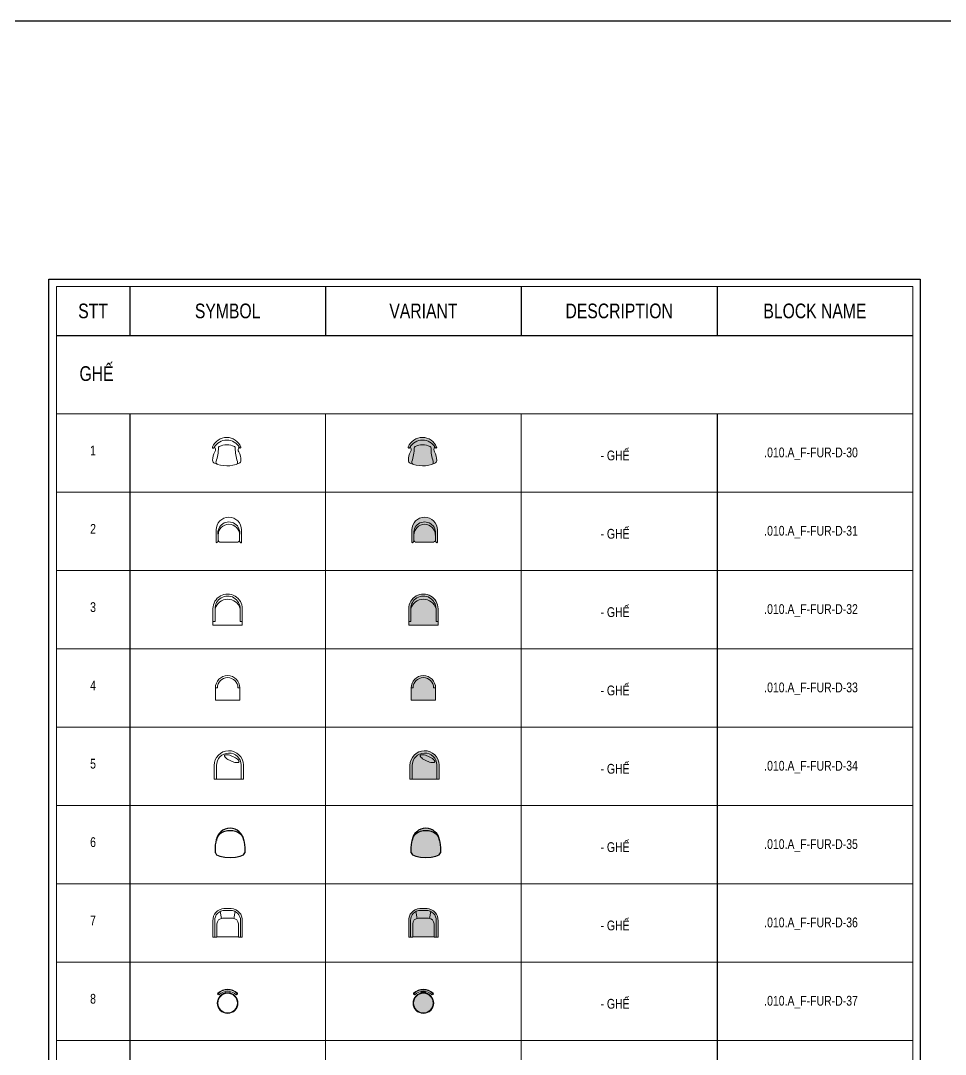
# Model space of a CAD drawing. Header units: millimetres. Extents: x 21129 to 2803301, y -510327 to 166837.
# Drawn here: x 300146 to 319040, y -190276 to -169163 of the extents above; entities that cross this region are included whole.
import ezdxf
from ezdxf.enums import TextEntityAlignment as Align

# ---------------------------------------------------------------- set-up
doc = ezdxf.new("R2010")
doc.units = ezdxf.units.MM
for name, color, linetype in [('....01_TNT_A_DRAWING', 7, 'Continuous'), ('....10_TNT_A_COTE', 14, 'Continuous'), ('....20_TNT_N_TEXT', 9, 'Continuous')]:
    doc.layers.add(name, color=color, linetype=linetype)
for name, color, linetype, lineweight, transparency in [('....03_TNT_A_THIN', 251, 'Continuous', 13, 0.5), ('...10_TNT_LINE_HATCH', 250, 'Continuous', 0, 0.5), ('...8_TNT_LINE_FUNITURE', 27, 'Continuous', 0, 0.5)]:
    doc.layers.add(name, color=color, linetype=linetype, lineweight=lineweight, transparency=transparency)
doc.layers.add('....12_TNT_F_FURNITURE', color=27, linetype='Continuous', transparency=0.5)
doc.styles.add('.TNT_A_TXT_3_NOTE', font='uromans.shx', dxfattribs={"width": 0.8})

# ---------------------------------------------------------------- blocks, each defined once
blk = doc.blocks.new('.TNT_Z_F-FUR-D-31')
at = {"layer": '...8_TNT_LINE_FUNITURE'}
for p, q in [((-219, -87), (-219, -201)), ((219, -87), (219, -202))]:
    blk.add_line(p, q, dxfattribs=at)
blk.add_lwpolyline([(182, -229, 0.350781), (219, -202, 0.319161), (248, -243, 0.464293), (260, -233), (260, 17, 1), (-260, 17), (-261, -233, 0.604781), (-244, -241, 0.291077), (-219, -201, 0.350781), (-183, -229)], format="xyb", close=True, dxfattribs=at)
for centre, radius, start, end in [((0, -42), 223, 348.3158, 191.6393), ((0, -87), 219, 359.9776, 179.9776)]:
    blk.add_arc(centre, radius, start, end, dxfattribs=at)
blk = doc.blocks.new('.TNT_Z_F-FUR-D-30')
at = {"layer": '...8_TNT_LINE_FUNITURE'}
blk.add_lwpolyline([(-251, -223, -0.299578), (-289, -164, -0.127803), (-244, 10, 0.332979), (-251, 110, 0.014717), (-260, 95, -1), (-291, 110, -0.670733), (288, 108, -1), (261, 95, 0.012284), (254, 108, 0.332979), (246, 8, -0.127803), (290, -166, -0.299578), (251, -225, -0.208381)], format="xyb", close=True, dxfattribs=at)
for centre, radius, start, end in [((1, -47), 297, 28.7043, 151.3874), ((-998, 89), 827, 340.6872, 0.0739), ((-139, 90), 32.2, 115.4257, 180.0739), ((0, -202), 356, 64.1083, 115.4257), ((142, 89), 32.2, 359.4601, 64.1083), ((1001, 81), 827, 179.4601, 198.8467), ((-170, -201), 50.6, 160.606, 236.8876), ((170, -202), 50.6, 302.6463, 18.928)]:
    blk.add_arc(centre, radius, start, end, dxfattribs=at)
blk = doc.blocks.new('.TNT_Z_F-FUR-D-32')
at = {"layer": '...8_TNT_LINE_FUNITURE'}
for p, q in [((-300, -335), (-300, 2)), ((-258, -5), (-258, -261)), ((258, -261), (258, -1)), ((300, -1), (300, -335)), ((300, -335), (-300, -335)), ((-258, -261), (-298, -261)), ((298, -261), (258, -261))]:
    blk.add_line(p, q, dxfattribs=at)
for centre, radius, start, end in [((0, 0), 300, 359.6977, 179.7627), ((0, 0), 258, 359.7598, 181.0981), ((1, -74), 267, 15.747, 165.111)]:
    blk.add_arc(centre, radius, start, end, dxfattribs=at)
blk = doc.blocks.new('.TNT_Z_F-FUR-D-33')
at = {"layer": '...8_TNT_LINE_FUNITURE'}
for p, q in [((-210, 0), (-250, 0)), ((-250, -250), (-250, 0)), ((250, 0), (210, 0)), ((250, 0), (250, -250)), ((250, -250), (-250, -250))]:
    blk.add_line(p, q, dxfattribs=at)
for radius in [250, 210]:
    blk.add_arc((0, 0), radius, 0, 180, dxfattribs=at)
blk = doc.blocks.new('.TNT_Z_F-FUR-D-34')
at = {"layer": '...8_TNT_LINE_FUNITURE'}
for points in [[(-300, 18, -0.986704), (300, 30), (300, -264), (-300, -264)], [(-253, 18, -0.986287), (253, 29), (253, -264), (-253, -264)], [(41, 111, -0.032002), (-19, 143, -0.043331), (-60, 172, -0.085778), (-89, 207, -0.236079), (-90, 225, -0.236079), (-76, 236, -0.085778), (-31, 238, -0.043331), (18, 228, -0.03424), (77, 205, -0.032002), (137, 174, -0.043331), (178, 145, -0.085778), (207, 109, -0.236079), (207, 92, -0.236079), (194, 81, -0.085778), (149, 78, -0.043331), (100, 88, -0.03424)]]:
    blk.add_lwpolyline(points, format="xyb", close=True, dxfattribs=at)
blk = doc.blocks.new('.TNT_Z_F-FUR-D-35')
at = {"layer": '...8_TNT_LINE_FUNITURE', "linetype": 'ByBlock', "lineweight": -2}
blk.add_arc((0, 0), 282, 6.8732, 173.1283, dxfattribs=at)
for points in [[(-200, 175), (-100, 259), (100, 259), (200, 175)], [(-300, -221), (-300, -74), (-300, 92), (-200, 175)], [(200, 175), (300, 92), (300, -74), (300, -221)], [(-300, -221), (-300, -344), (300, -344), (300, -221)]]:
    blk.add_open_spline(points, degree=3, dxfattribs=at)
blk = doc.blocks.new('*U252')
at = {"layer": '...8_TNT_LINE_FUNITURE'}
for p, q in [((-154, 519), (-126, 377)), ((-75, 577), (75, 577)), ((-60, 539), (60, 539)), ((154, 519), (126, 377)), ((-300, 0), (-300, 331)), ((-262, 0), (-262, 332)), ((-219, 0), (-219, 265)), ((-104, 380), (104, 380)), ((219, 0), (219, 265)), ((262, 0), (262, 332)), ((300, 0), (300, 331)), ((219, 0), (-219, 0)), ((-294, -6), (-268, -6)), ((-219, -6), (-268, -6)), ((-219, -6), (-219, 0)), ((219, -6), (219, 0)), ((219, -6), (268, -6)), ((294, -6), (268, -6))]:
    blk.add_line(p, q, dxfattribs=at)
for centre, radius, start, end in [((-67, 344), 233, 91.9501, 183.2011), ((-67, 344), 195, 87.8671, 183.5013), ((67, 344), 195, 356.4987, 92.1329), ((67, 344), 233, 356.7989, 88.0499), ((-104, 265), 115, 90, 180), ((104, 265), 115, 360, 90), ((-294, 0), 6.38, 180, 270), ((-268, 0), 6.38, 270, 0), ((268, 0), 6.38, 180, 270), ((294, 0), 6.38, 270, 360)]:
    blk.add_arc(centre, radius, start, end, dxfattribs=at)
blk = doc.blocks.new('.TNT_Z_F-FUR-D-37')
at = {"layer": '...8_TNT_LINE_FUNITURE'}
for p, q in [((-53, 204), (-53, 236)), ((53, 204), (53, 236)), ((-198, 180), (-191, 173)), ((198, 180), (191, 173))]:
    blk.add_line(p, q, dxfattribs=at)
for radius in [211, 200]:
    blk.add_circle((0, 0), radius, dxfattribs=at)
for centre, radius, start, end in [((0, 0), 274, 42.4305, 137.5695), ((0, 0), 284, 45.5777, 134.4223), ((0, 0), 242, 45.7155, 134.2845), ((-188, 192), 15.8, 134.4223, 227.7946), ((-180, 185), 15.8, 227.7946, 314.2845), ((180, 185), 15.8, 225.7155, 312.2054), ((188, 192), 15.8, 312.2054, 45.5777)]:
    blk.add_arc(centre, radius, start, end, dxfattribs=at)
blk = doc.blocks.new('*U246')
at = {"layer": '...10_TNT_LINE_HATCH', "linetype": 'Continuous'}
h = blk.add_hatch(color=253, dxfattribs=at)
h.dxf.hatch_style = 1
h.paths.add_polyline_path([(174, 89, 0.289809), (156, 118, 0.227733), (-153, 119, 0.289809), (-171, 90, -0.084834), (-218, -184, 0.344955), (-197, -243, 0.16136), (198, -245, 0.345329), (218, -186, -0.084813)], flags=16)
h.paths.add_polyline_path([(-292, 108, 0.898679), (-260, 94, -0.016129), (-251, 110, -0.575555), (262, 94, 0.891253), (289, 107, 0.674814)])
h.paths.add_polyline_path([(-251, 110, -0.332979), (-244, 10, 0.127803), (-289, -164, 0.29618), (-251, -222, 0.209049), (252, -224, 0.29618), (290, -166, 0.127803), (246, 8, -0.332979), (254, 108, 0.557138)])
h = blk.add_hatch(color=253, dxfattribs=at)
h.dxf.hatch_style = 1
h.paths.add_polyline_path([(198, -245, 0.345329), (218, -186, -0.084813), (174, 89, 0.289809), (156, 118, 0.227733), (-153, 119, 0.289809), (-171, 90, -0.084834), (-218, -184, 0.344955), (-197, -243, 0.16136)])
at = {"layer": '...8_TNT_LINE_FUNITURE'}
blk.add_lwpolyline([(-251, -223, -0.299578), (-289, -164, -0.127803), (-244, 10, 0.332979), (-251, 110, 0.014717), (-260, 95, -1), (-291, 110, -0.670733), (288, 108, -1), (261, 95, 0.012284), (254, 108, 0.332979), (246, 8, -0.127803), (290, -166, -0.299578), (251, -225, -0.208381)], format="xyb", close=True, dxfattribs=at)
for centre, radius, start, end in [((1, -47), 297, 28.7043, 151.3874), ((-998, 89), 827, 340.6872, 0.0739), ((-139, 90), 32.2, 115.4257, 180.0739), ((0, -202), 356, 64.1083, 115.4257), ((142, 89), 32.2, 359.4601, 64.1083), ((1001, 81), 827, 179.4601, 198.8467), ((-170, -201), 50.6, 160.606, 236.8876), ((170, -202), 50.6, 302.6463, 18.928)]:
    blk.add_arc(centre, radius, start, end, dxfattribs=at)
blk = doc.blocks.new('*U247')
at = {"layer": '...10_TNT_LINE_HATCH', "linetype": 'Continuous'}
h = blk.add_hatch(color=253, dxfattribs=at)
h.dxf.hatch_style = 1
h.paths.add_polyline_path([(219, -87), (219, -202, 0.319161), (248, -243, 0.464293), (260, -233), (260, 17, 1), (-260, 17), (-261, -233, 0.604781), (-244, -241, 0.291077), (-219, -201), (-219, -87, -1.227471)])
h.paths.add_polyline_path([(-219, -87, -1), (219, -87, 1.227471)], flags=17)
h = blk.add_hatch(color=253, dxfattribs=at)
h.dxf.hatch_style = 1
h.paths.add_polyline_path([(-219, -87), (-219, -201, 0.350781), (-183, -229), (184, -229, 0.339359), (219, -202), (219, -87, 1)])
at = {"layer": '...8_TNT_LINE_FUNITURE'}
for p, q in [((-219, -87), (-219, -201)), ((219, -87), (219, -202))]:
    blk.add_line(p, q, dxfattribs=at)
blk.add_lwpolyline([(182, -229, 0.350781), (219, -202, 0.319161), (248, -243, 0.464293), (260, -233), (260, 17, 1), (-260, 17), (-261, -233, 0.604781), (-244, -241, 0.291077), (-219, -201, 0.350781), (-183, -229)], format="xyb", close=True, dxfattribs=at)
for centre, radius, start, end in [((0, -42), 223, 348.3158, 191.6393), ((0, -87), 219, 359.9776, 179.9776)]:
    blk.add_arc(centre, radius, start, end, dxfattribs=at)
blk = doc.blocks.new('*U248')
at = {"layer": '...10_TNT_LINE_HATCH', "linetype": 'Continuous'}
h = blk.add_hatch(color=253, dxfattribs=at)
h.dxf.hatch_style = 1
h.paths.add_polyline_path([(300, -335), (-300, -335), (-300, -1, -0.999433), (300, 2)])
h = blk.add_hatch(color=253, dxfattribs=at)
h.dxf.hatch_style = 1
h.paths.add_polyline_path([(258, -1, 1.011747), (-258, -5, -0.762927)])
at = {"layer": '...8_TNT_LINE_FUNITURE'}
for p, q in [((-300, -335), (-300, 2)), ((-258, -5), (-258, -261)), ((258, -261), (258, -1)), ((300, -1), (300, -335)), ((300, -335), (-300, -335)), ((-258, -261), (-298, -261)), ((298, -261), (258, -261))]:
    blk.add_line(p, q, dxfattribs=at)
for centre, radius, start, end in [((0, 0), 300, 359.6977, 179.7627), ((0, 0), 258, 359.7598, 181.0981), ((1, -74), 267, 15.747, 165.111)]:
    blk.add_arc(centre, radius, start, end, dxfattribs=at)
blk = doc.blocks.new('*U249')
at = {"layer": '...10_TNT_LINE_HATCH', "linetype": 'Continuous'}
h = blk.add_hatch(color=253, dxfattribs=at)
h.dxf.hatch_style = 1
h.paths.add_polyline_path([(210, 0), (250, 0, 1), (-250, 0), (-210, 0, -1)])
h = blk.add_hatch(color=253, dxfattribs=at)
h.dxf.hatch_style = 1
h.paths.add_polyline_path([(250, -250), (250, 0), (210, 0, 1), (-210, 0), (-250, 0), (-250, -250)])
at = {"layer": '...8_TNT_LINE_FUNITURE'}
for p, q in [((-210, 0), (-250, 0)), ((-250, -250), (-250, 0)), ((250, 0), (210, 0)), ((250, 0), (250, -250)), ((250, -250), (-250, -250))]:
    blk.add_line(p, q, dxfattribs=at)
for radius in [250, 210]:
    blk.add_arc((0, 0), radius, 0, 180, dxfattribs=at)
blk = doc.blocks.new('*U250')
at = {"layer": '...10_TNT_LINE_HATCH', "linetype": 'Continuous'}
h = blk.add_hatch(color=253, dxfattribs=at)
h.dxf.hatch_style = 1
h.paths.add_polyline_path([(253, 29, 0.986287), (-253, 18), (-253, -264), (253, -264)], flags=17)
h.paths.add_polyline_path([(100, 88, -0.03424), (41, 111, -0.032002), (-19, 143, -0.043331), (-60, 172, -0.085778), (-89, 207, -0.236079), (-90, 225, -0.236079), (-76, 236, -0.085778), (-31, 238, -0.043331), (18, 228, -0.03424), (77, 205, -0.032002), (137, 174, -0.043331), (178, 145, -0.085778), (207, 109, -0.236079), (207, 92, -0.236079), (194, 81, -0.085778), (149, 78, -0.043331)], flags=16)
h.paths.add_polyline_path([(178, 145, 0.043331), (137, 174, 0.032002), (77, 205, 0.03424), (18, 228, 0.043331), (-31, 238, 0.085778), (-76, 236, 0.236079), (-90, 225, 0.236079), (-89, 207, 0.085778), (-60, 172, 0.043331), (-19, 143, 0.032002), (41, 111, 0.03424), (100, 88, 0.043331), (149, 78, 0.085778), (194, 81, 0.236079), (207, 92, 0.236079), (207, 109, 0.085778)], flags=16)
h.paths.add_polyline_path([(-300, 18), (-300, -264), (-253, -264), (-253, 18, -0.986287), (253, 29), (253, -264), (300, -264), (300, 30, 0.986704)])
at = {"layer": '...8_TNT_LINE_FUNITURE'}
for points in [[(-300, 18, -0.986704), (300, 30), (300, -264), (-300, -264)], [(-253, 18, -0.986287), (253, 29), (253, -264), (-253, -264)], [(41, 111, -0.032002), (-19, 143, -0.043331), (-60, 172, -0.085778), (-89, 207, -0.236079), (-90, 225, -0.236079), (-76, 236, -0.085778), (-31, 238, -0.043331), (18, 228, -0.03424), (77, 205, -0.032002), (137, 174, -0.043331), (178, 145, -0.085778), (207, 109, -0.236079), (207, 92, -0.236079), (194, 81, -0.085778), (149, 78, -0.043331), (100, 88, -0.03424)]]:
    blk.add_lwpolyline(points, format="xyb", close=True, dxfattribs=at)
blk = doc.blocks.new('*U251')
at = {"layer": '...10_TNT_LINE_HATCH', "linetype": 'Continuous'}
h = blk.add_hatch(color=253, dxfattribs=at)
h.dxf.hatch_style = 1
edge = h.paths.add_edge_path()
edge.add_spline(control_points=[(-300, -221), (-300, -344), (300, -344), (300, -221)], knot_values=[0, 0, 0, 0, 1, 1, 1, 1], degree=3, periodic=0)
edge.add_spline(control_points=[(300, -221), (300, -74), (300, 92), (200, 175)], knot_values=[0, 0, 0, 0, 1, 1, 1, 1], degree=3, periodic=0)
edge.add_spline(control_points=[(200, 175), (100, 259), (-100, 259), (-200, 175)], knot_values=[0, 0, 0, 0, 1, 1, 1, 1], degree=3, periodic=0)
edge.add_spline(control_points=[(-200, 175), (-300, 92), (-300, -74), (-300, -221)], knot_values=[0, 0, 0, 0, 1, 1, 1, 1], degree=3, periodic=0)
edge = h.paths.add_edge_path()
edge.add_spline(control_points=[(-280, 37), (-266, 92), (-241, 141), (-200, 175)], knot_values=[0.587083, 0.587083, 0.587083, 0.587083, 1, 1, 1, 1], degree=3, periodic=0)
edge.add_spline(control_points=[(-200, 175), (-100, 259), (100, 259), (200, 175)], knot_values=[0, 0, 0, 0, 1, 1, 1, 1], degree=3, periodic=0)
edge.add_spline(control_points=[(200, 175), (241, 141), (266, 92), (280, 37)], knot_values=[0, 0, 0, 0, 0.412772, 0.412772, 0.412772, 0.412772], degree=3, periodic=0)
edge.add_arc((0, 0), 282, 7.5328, 172.4792)
at = {"layer": '...8_TNT_LINE_FUNITURE', "linetype": 'ByBlock', "lineweight": -2}
blk.add_arc((0, 0), 282, 6.8732, 173.1283, dxfattribs=at)
for points in [[(-200, 175), (-100, 259), (100, 259), (200, 175)], [(-300, -221), (-300, -74), (-300, 92), (-200, 175)], [(200, 175), (300, 92), (300, -74), (300, -221)], [(-300, -221), (-300, -344), (300, -344), (300, -221)]]:
    blk.add_open_spline(points, degree=3, dxfattribs=at)
blk = doc.blocks.new('*U253')
at = {"layer": '...10_TNT_LINE_HATCH', "linetype": 'Continuous'}
h = blk.add_hatch(color=253, dxfattribs=at)
h.dxf.hatch_style = 1
h.paths.add_polyline_path([(300, 331, 0.420624), (75, 577), (-75, 577, 0.420624), (-300, 331), (-300, 0, 0.414214), (-294, -6), (-268, -6, 0.414214), (-262, 0), (-262, 332, -0.443318), (-60, 539), (60, 539, -0.443318), (262, 332), (262, 0, 0.414214), (268, -6), (294, -6, 0.414214), (300, 0)])
h = blk.add_hatch(color=253, dxfattribs=at)
h.dxf.hatch_style = 1
h.paths.add_polyline_path([(219, 265, 0.414214), (104, 380), (-104, 380, 0.414214), (-219, 265), (-219, 0), (219, 0)])
h.paths.add_polyline_path([(154, 519, 0.125613), (60, 539), (-60, 539, 0.125613), (-154, 519), (-126, 377, -0.047514), (-104, 380), (-104, 380), (104, 380, -0.047514), (126, 377)])
h.paths.add_polyline_path([(-154, 519, 0.300946), (-262, 332), (-262, 0, -0.414214), (-268, -6), (-219, -6), (-219, 0), (-219, 265, -0.359622), (-126, 377)])
h.paths.add_polyline_path([(154, 519), (126, 377, -0.359622), (219, 265), (219, 0), (219, 0), (219, -6), (268, -6, -0.414214), (262, 0), (262, 332, 0.300946)])
at = {"layer": '...8_TNT_LINE_FUNITURE'}
for p, q in [((-154, 519), (-126, 377)), ((-75, 577), (75, 577)), ((-60, 539), (60, 539)), ((154, 519), (126, 377)), ((-300, 0), (-300, 331)), ((-262, 0), (-262, 332)), ((-219, 0), (-219, 265)), ((-104, 380), (104, 380)), ((219, 0), (219, 265)), ((262, 0), (262, 332)), ((300, 0), (300, 331)), ((219, 0), (-219, 0)), ((-294, -6), (-268, -6)), ((-219, -6), (-268, -6)), ((-219, -6), (-219, 0)), ((219, -6), (219, 0)), ((219, -6), (268, -6)), ((294, -6), (268, -6))]:
    blk.add_line(p, q, dxfattribs=at)
for centre, radius, start, end in [((-67, 344), 233, 91.9501, 183.2011), ((-67, 344), 195, 87.8671, 183.5013), ((67, 344), 195, 356.4987, 92.1329), ((67, 344), 233, 356.7989, 88.0499), ((-104, 265), 115, 90, 180), ((104, 265), 115, 360, 90), ((-294, 0), 6.38, 180, 270), ((-268, 0), 6.38, 270, 0), ((268, 0), 6.38, 180, 270), ((294, 0), 6.38, 270, 360)]:
    blk.add_arc(centre, radius, start, end, dxfattribs=at)
blk = doc.blocks.new('*U254')
at = {"layer": '...10_TNT_LINE_HATCH', "linetype": 'Continuous'}
h = blk.add_hatch(color=253, dxfattribs=at)
h.dxf.hatch_style = 1
h.paths.add_polyline_path([(-199, 203, 0.325451), (-202, 185, -0.440735), (202, 185, 0.325451), (199, 203, 0.408319)])
h = blk.add_hatch(color=253, dxfattribs=at)
h.dxf.hatch_style = 1
h.paths.add_polyline_path([(-202, 185, 0.093041), (-198, 180), (-191, 173, 0.396382), (-169, 173, -0.406917), (169, 173, 0.396382), (191, 173), (198, 180, 0.093041), (202, 185, 0.440735)])
h = blk.add_hatch(color=253, dxfattribs=at)
h.dxf.hatch_style = 1
h.paths.add_polyline_path([(53, 204), (53, 236, 0.110011), (-53, 236), (-53, 204, -0.127017)])
h = blk.add_hatch(color=253, dxfattribs=at)
h.dxf.hatch_style = 1
h.paths.add_polyline_path([(211, 0, 1), (-211, 0, 1)])
h.paths.add_polyline_path([(-200, 0, -1), (200, 0, -1)], flags=16)
h = blk.add_hatch(color=253, dxfattribs=at)
h.dxf.hatch_style = 1
h.paths.add_polyline_path([(200, 0, 1), (-200, 0, 1)])
at = {"layer": '...8_TNT_LINE_FUNITURE'}
for p, q in [((-53, 204), (-53, 236)), ((53, 204), (53, 236)), ((-198, 180), (-191, 173)), ((198, 180), (191, 173))]:
    blk.add_line(p, q, dxfattribs=at)
for radius in [211, 200]:
    blk.add_circle((0, 0), radius, dxfattribs=at)
for centre, radius, start, end in [((0, 0), 274, 42.4305, 137.5695), ((0, 0), 284, 45.5777, 134.4223), ((0, 0), 242, 45.7155, 134.2845), ((-188, 192), 15.8, 134.4223, 227.7946), ((-180, 185), 15.8, 227.7946, 314.2845), ((180, 185), 15.8, 225.7155, 312.2054), ((188, 192), 15.8, 312.2054, 45.5777)]:
    blk.add_arc(centre, radius, start, end, dxfattribs=at)
blk = doc.blocks.new('.TNT_KHUNG LAYOUT_2')
at = {"color": 14}
blk.add_lwpolyline([(15, 312), (435, 312), (435, 15), (15, 15)], close=True, dxfattribs=at)

msp = doc.modelspace()

# ---------------------------------------------------------------- linework, layer by layer
at = {"layer": '....03_TNT_A_THIN'}
for p, q in [((300874.6, -177191.4), (318374.6, -177191.4)), ((306374.6, -177191.4), (306374.6, -210791.4)), ((310374.6, -177191.4), (310374.6, -210791.4)), ((300874.6, -178791.4), (318374.6, -178791.4)), ((300874.6, -180391.4), (318374.6, -180391.4)), ((300874.6, -181991.4), (318374.6, -181991.4)), ((300874.6, -183591.4), (318374.6, -183591.4)), ((300874.6, -185191.4), (318374.6, -185191.4)), ((300874.6, -186791.4), (318374.6, -186791.4)), ((300874.6, -188391.4), (318374.6, -188391.4)), ((300874.6, -189991.4), (318374.6, -189991.4))]:
    msp.add_line(p, q, dxfattribs=at)
msp.add_lwpolyline([(300874.6, -174591.4), (318374.6, -174591.4), (318374.6, -210791.4), (300874.6, -210791.4)], close=True, dxfattribs=at)
at = {"layer": '....10_TNT_A_COTE'}
msp.add_lwpolyline([(300724.6, -174441.4), (318524.6, -174441.4), (318524.6, -210941.4), (300724.6, -210941.4)], close=True, dxfattribs=at)
at = {"layer": '....20_TNT_N_TEXT'}
for p, q in [((302374.6, -174591.4), (302374.6, -175591.4)), ((306374.6, -174591.4), (306374.6, -175591.4)), ((310374.6, -174591.4), (310374.6, -175591.4)), ((314374.6, -174591.4), (314374.6, -175591.4)), ((300874.6, -175591.4), (318374.6, -175591.4)), ((302374.6, -177191.4), (302374.6, -210791.4)), ((314374.6, -177191.4), (314374.6, -210791.4))]:
    msp.add_line(p, q, dxfattribs=at)

# ---------------------------------------------------------------- block references
at = {"layer": '....01_TNT_A_DRAWING', "xscale": 400, "yscale": 400, "zscale": 400}
msp.add_blockref('.TNT_KHUNG LAYOUT_2', (218892.4, -293962.9), dxfattribs=at)
at = {"layer": '....12_TNT_F_FURNITURE'}
for name, p in [('.TNT_Z_F-FUR-D-30', (304356.9, -177979.2)), ('*U246', (308356.9, -177979.2)), ('.TNT_Z_F-FUR-D-31', (304399.7, -179582.5)), ('*U247', (308399.7, -179582.5)), ('.TNT_Z_F-FUR-D-32', (304374.6, -181173.7)), ('*U248', (308374.6, -181173.7)), ('.TNT_Z_F-FUR-D-33', (304374.6, -182791.4)), ('*U249', (308374.6, -182791.4)), ('.TNT_Z_F-FUR-D-34', (304399.6, -184394.9)), ('*U250', (308399.6, -184394.9)), ('.TNT_Z_F-FUR-D-35', (304424.6, -185941.2)), ('*U251', (308424.6, -185941.2)), ('*U252', (304374.6, -187876.9)), ('*U253', (308374.6, -187876.9)), ('.TNT_Z_F-FUR-D-37', (304374.6, -189229.9)), ('*U254', (308374.6, -189229.9))]:
    msp.add_blockref(name, p, dxfattribs=at)

# ---------------------------------------------------------------- texts
at = {"layer": '....20_TNT_N_TEXT', "style": '.TNT_A_TXT_3_NOTE', "width": 0.8}
for s, height, p in [('STT', 300, (301624.6, -175091.4)), ('SYMBOL', 300, (304374.6, -175091.4)), ('VARIANT', 300, (308374.6, -175091.4)), ('DESCRIPTION', 300, (312374.6, -175091.4)), ('BLOCK NAME', 300, (316374.6, -175091.4)), ('1', 200, (301624.6, -177941.4)), ('2', 200, (301624.6, -179541.4)), ('3', 200, (301624.6, -181141.4)), ('4', 200, (301624.6, -182741.4)), ('5', 200, (301624.6, -184341.4)), ('6', 200, (301624.6, -185941.4)), ('7', 200, (301624.6, -187541.4)), ('8', 200, (301624.6, -189141.4))]:
    msp.add_text(s, height=height, dxfattribs=at).set_placement(p, align=Align.MIDDLE)
msp.add_text('GHẾ', height=300, dxfattribs=at).set_placement((301347.7, -176371.6), align=Align.MIDDLE_LEFT)
for s, p in [('- GHẾ ', (311993.7, -178143.8)), ('.010.A_F-FUR-D-30', (315338.4, -178081.8)), ('- GHẾ ', (311993.7, -179743.8)), ('.010.A_F-FUR-D-31', (315338.4, -179681.8)), ('- GHẾ ', (311993.7, -181343.8)), ('.010.A_F-FUR-D-32', (315338.4, -181281.8)), ('- GHẾ ', (311993.7, -182943.8)), ('.010.A_F-FUR-D-33', (315338.4, -182881.8)), ('- GHẾ ', (311993.7, -184543.8)), ('.010.A_F-FUR-D-34', (315338.4, -184481.8)), ('- GHẾ ', (311993.7, -186143.8)), ('.010.A_F-FUR-D-35', (315338.4, -186081.8)), ('- GHẾ ', (311993.7, -187743.8)), ('.010.A_F-FUR-D-36', (315338.4, -187681.8)), ('- GHẾ ', (311993.7, -189343.8)), ('.010.A_F-FUR-D-37', (315338.4, -189281.8))]:
    msp.add_text(s, height=200, dxfattribs=at).set_placement(p)

doc.saveas('drawing.dxf')
